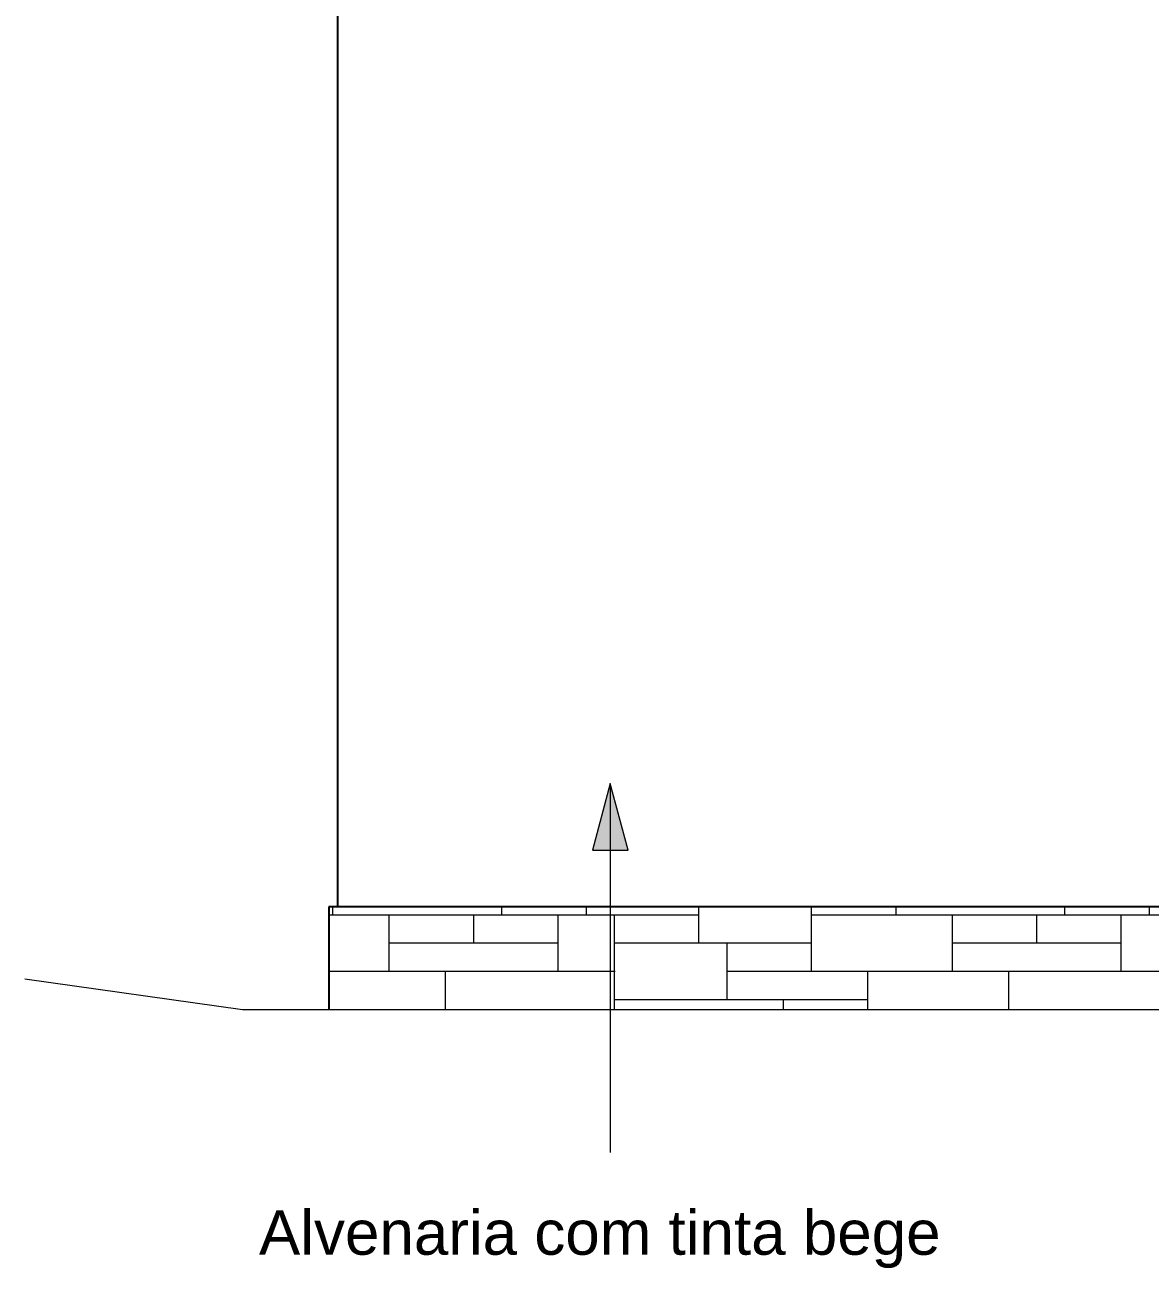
# Model space of a CAD drawing. Header units: millimetres. Extents: x -50912 to 58751, y -45352 to 5553.
# Drawn here: x 26337 to 28875, y -415 to 2388 of the extents above; entities that cross this region are included whole.
import ezdxf

# ---------------------------------------------------------------- set-up
doc = ezdxf.new("R2010")
doc.units = ezdxf.units.MM
for name, color, linetype, lineweight in [('A-DETL-THIN', 151, 'Continuous', 9), ('A-WALL', 113, 'Continuous', 25), ('A-WALL-PATT', 111, 'Continuous', 25), ('G-ANNO-TEXT', 231, 'Continuous', 9)]:
    doc.layers.add(name, color=color, linetype=linetype, lineweight=lineweight)
doc.styles.add('Arial_1', font='arial.ttf', dxfattribs={"height": 100})

msp = doc.modelspace()

# ---------------------------------------------------------------- hatches: boundary and pattern name
at = {"layer": 'A-WALL-PATT', "lineweight": 9}
h = msp.add_hatch(dxfattribs=at)
h.set_pattern_fill('FP_11', color=256, style=0, pattern_type=2)
h.set_pattern_definition([(0, (34016.3, 0), (0, 1270), [952.5, -317.5]), (0, (34016.3, 63.5), (0, 1270), [0, -381, 381, -190.5, -317.5]), (0, (34016.3, 63.5), (0, 1270), [-952.5, 317.5, 0]), (0, (34016.3, 127), (0, 1270), [0, -571.5, 698.5, 0]), (0, (34016.3, 190.5), (0, 1270), [571.5, -698.5]), (0, (34016.3, 254), (0, 1270), [0, -254, 1016, 0]), (0, (34016.3, 317.5), (0, 1270), [444.5, -317.5, 381, -127]), (0, (34460.8, 381), (0, 1270), [1016, -254]), (0, (33952.8, 444.5), (0, 1270), [698.5, -571.5]), (0, (33762.3, 508), (0, 1270), [571.5, -698.5]), (0, (34016.3, 571.5), (0, 1270), [1016, -254]), (0, (34016.3, 635), (0, 1270), [0, -508, 317.5, -190.5, -254]), (0, (34016.3, 635), (0, 1270), [-1016, 254, 0]), (0, (34651.3, 698.5), (0, 1270), [762, -508]), (0, (34143.3, 762), (0, 1270), [508, -254, 190.5, -317.5]), (0, (34397.3, 825.5), (0, 1270), [508, -190.5, 317.5, -254]), (0, (34905.3, 889), (0, 1270), [762, -508]), (0, (34397.3, 952.5), (0, 1270), [508, -762]), (0, (34651.3, 1016), (0, 1270), [571.5, -698.5]), (0, (34651.3, 1079.5), (0, 1270), [0, -381, 889, 0]), (0, (34270.3, 1143), (0, 1270), [381, -889]), (0, (34651.3, 1206.5), (0, 1270), [889, -381]), (90, (34016.3, 508), (-1270, 8e-14), [190.5, -508, 444.5, -127]), (90, (34143.3, 571.5), (-1270, 8e-14), [317.5, -190.5, 127, -635]), (90, (34206.8, 317.5), (-1270, 8e-14), [127, -1143]), (90, (34270.3, 190.5), (-1270, 8e-14), [127, -762, 190.5, -190.5]), (90, (34333.8, 444.5), (-1270, 8e-14), [127, -1143]), (90, (34397.3, 0), (-1270, 8e-14), [190.5, -571.5, 317.5, -190.5]), (90, (34460.8, 254), (-1270, 8e-14), [190.5, -1079.5]), (90, (34524.3, 571.5), (-1270, 8e-14), [190.5, -63.5, 127, -889]), (90, (34587.8, 63.5), (-1270, 8e-14), [190.5, -1079.5]), (90, (34651.3, 381), (-1270, 8e-14), [190.5, -63.5, 190.5, -127, -698.5]), (90, (34651.3, 381), (-1270, 8e-14), [-571.5, 317.5, -381]), (90, (34778.3, 381), (-1270, 8e-14), [0, -889, 127, -127, -127]), (90, (34778.3, 381), (-1270, 8e-14), [-1143, 127, 0]), (90, (34841.8, 571.5), (-1270, 8e-14), [127, -1143]), (90, (34905.3, 127), (-1270, 8e-14), [127, -444.5, 317.5, -381]), (90, (34968.8, 317.5), (-1270, 8e-14), [63.5, -825.5, 190.5, -190.5]), (90, (35032.3, 381), (-1270, 8e-14), [317.5, -317.5, 190.5, -444.5]), (90, (35095.8, 698.5), (-1270, 8e-14), [190.5, -317.5, 127, -635]), (90, (35159.3, 254), (-1270, 8e-14), [127, -1143]), (90, (35222.8, 381), (-1270, 8e-14), [127, -381, 190.5, -571.5])])
h.paths.add_polyline_path([(30427.697, 130.257), (32834.809, 200), (33043.116, 181.775), (33043.116, 400), (27023.116, 400), (27023.116, 167.948), (29348.355, 167.948), (30393.751, 131.442)])
at = {"layer": 'G-ANNO-TEXT'}
msp.add_hatch(color=7, dxfattribs=at).paths.add_polyline_path([(27657.423, 677.854), (27617.23, 527.854), (27697.615, 527.854)])

# ---------------------------------------------------------------- linework, layer by layer
at = {"layer": 'A-DETL-THIN'}
for p, q in [((26828.355, 167.948), (26337.164, 236.981)), ((29348.355, 167.948), (26828.355, 167.948))]:
    msp.add_line(p, q, dxfattribs=at)
at = {"layer": 'A-WALL'}
for p, q in [((27043.116, 400), (27043.116, 4502.515)), ((33063.116, 400), (27023.116, 400)), ((27023.116, 400), (27023.116, 167.948))]:
    msp.add_line(p, q, dxfattribs=at)
at = {"layer": 'G-ANNO-TEXT', "color": 7}
for p, q in [((27657.423, 677.854), (27617.23, 527.854)), ((27697.615, 527.854), (27657.423, 677.854)), ((27657.423, 677.854), (27657.423, -153.818)), ((27617.23, 527.854), (27697.615, 527.854))]:
    msp.add_line(p, q, dxfattribs=at)

# ---------------------------------------------------------------- texts
at = {"layer": 'G-ANNO-TEXT', "color": 7, "insert": (26865.173, -284.402), "char_height": 100, "width": 1916.03312, "attachment_point": 1, "style": 'Arial_1'}
msp.add_mtext('Alvenaria com tinta bege', dxfattribs=at)

doc.saveas('drawing.dxf')
